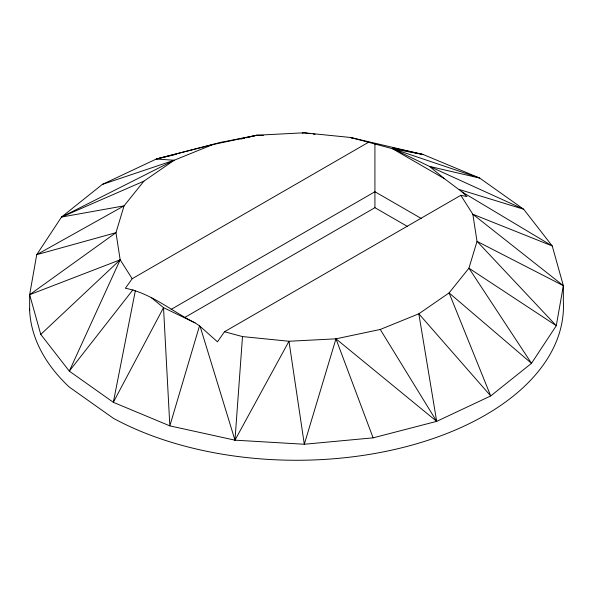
<?xml version="1.0" encoding="UTF-8"?>
<svg xmlns="http://www.w3.org/2000/svg" width="593" height="593" viewBox="0 0 593 593"><rect width="100%" height="100%" fill="white"/><g stroke="black" fill="none" stroke-linecap="round" stroke-linejoin="round"><path stroke-width="0.89" d="M224.488 331.754L460.813 195.305L472.829 214.243L563.35 285.685L556.278 325.713L531.498 363.324L490.707 395.946L436.685 421.364L373.108 437.842L304.305 444.253L234.976 440.169L242.507 336.579L224.488 331.754L217.461 341.827L199.515 325.809L195.03 322.859C172.044 311.414 151.133 293.135 125.375 288.265L132.172 278.725L368.483 142.29L393.278 148.932L479.67 178.063L523.693 209.255L552.239 245.962L563.35 285.685L563.35 301.637A266.961 154.128 0 0 1 405.827 446.751A266.961 154.128 0 0 1 113.33 418.265L69.307 387.073A266.961 154.128 0 0 1 29.576 308.834M29.65 310.643L29.65 294.699L36.722 254.671L61.502 217.06L102.292 184.438L156.315 159.02L219.892 142.542L257.036 135.226L304.016 132.795L350.485 137.472L423.165 154.514L479.67 178.063L429.473 166.396L393.278 148.932L423.165 154.514L397.836 148.954M135.308 290.874L113.33 402.313L169.835 425.87L234.976 440.169L288.976 341.257L335.957 338.825L380.254 329.463L418.836 313.793L449.086 292.898L468.937 268.192L477.031 241.366L472.829 214.243L552.239 245.962L462.117 191.976L444.52 178.745L429.473 166.396L523.693 209.255L459.375 189.523M199.515 325.809L169.835 425.87L163.527 307.656L151.259 297.59M563.35 285.685L477.031 241.366L556.278 325.713L468.937 268.192L531.498 363.324L449.086 292.898L490.707 395.946L418.836 313.793L436.685 421.364L335.957 338.825L304.305 444.253L288.976 341.257L242.507 336.579M263.366 135.404L257.036 135.226L212.746 144.588L174.164 160.251L143.914 181.147L124.063 205.853L115.969 232.686L120.171 259.808L69.307 371.129L113.33 402.313L163.527 307.656L195.03 322.859M132.988 289.732L69.307 371.129L40.761 334.415L29.65 294.699L115.969 232.686L36.722 254.671L124.063 205.853L61.502 217.06L174.164 160.251L156.315 159.02L212.746 144.588M40.761 334.415L120.171 259.808L132.172 278.725M171.118 309.405L374.924 191.732L421.371 218.543M184.757 317.477L374.924 207.683L407.754 226.637M61.502 217.06L143.914 181.147M29.65 294.699L120.171 259.808M102.292 184.438L174.164 160.251M156.315 159.02L176.099 154.343M240.847 139.051L244.449 138.199M246.243 137.776L257.036 135.226M302.215 133.188L304.016 132.795L310.428 133.677M219.892 142.542L222.649 142.283M313.171 134.055L315.002 134.307M460.813 195.305L467.01 196.572L462.117 191.976M392.403 147.761L396.028 148.554M368.483 142.29L350.485 137.472L352.998 138.384M392.522 148.732L444.52 178.745M380.254 329.463L436.685 421.364M335.957 338.825L373.108 437.842M200.1 326.35L234.976 440.169M374.924 143.78L374.924 207.683"/></g></svg>
